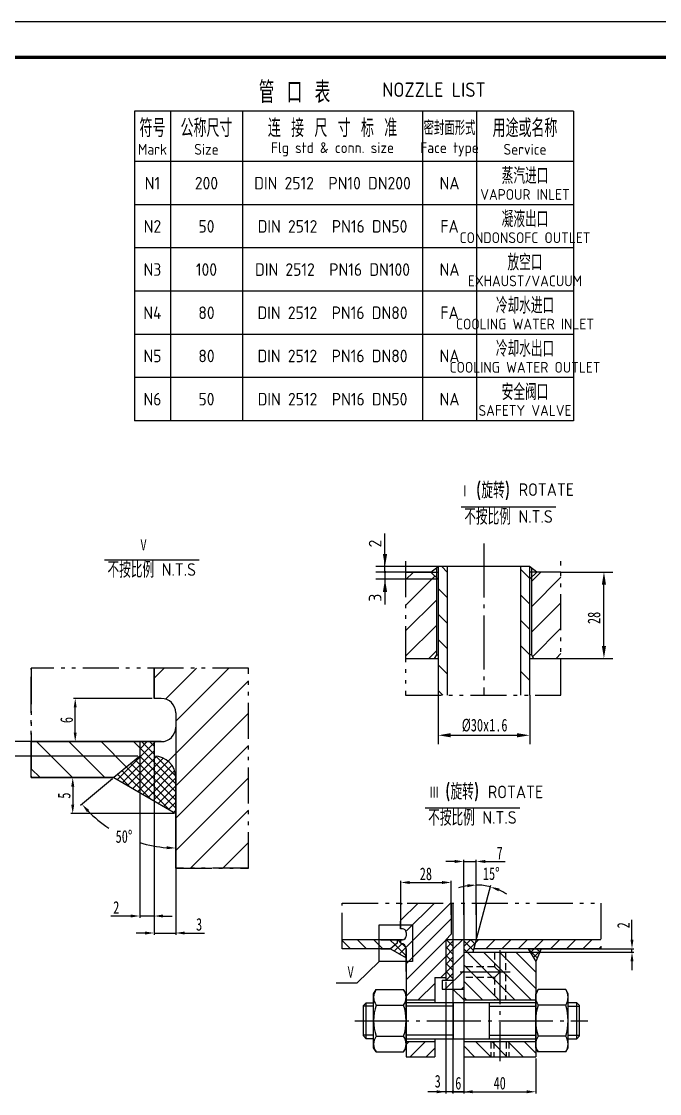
# Model space of a CAD drawing. Extents: x 3752 to 5058, y 2005 to 3221.
# Drawn here: x 4222.5 to 4399.7, y 2923.5 to 3221.3 of the extents above; entities that cross this region are included whole.
import ezdxf
from ezdxf.enums import TextEntityAlignment as Align

# ---------------------------------------------------------------- set-up
doc = ezdxf.new("R2010")
doc.units = 0
for name, pattern in [('CENTER', [20, 15, -2, 1, -2]), ('DIVIDE', [18, 10, -2, 1, -2, 1, -2]), ('HIDDEN', [0.375, 0.25, -0.125])]:
    doc.linetypes.add(name, pattern=pattern)
doc.layers.get('0').update_dxf_attribs({"linetype": 'CONTINUOUS'})
doc.layers.get('Defpoints').update_dxf_attribs({"linetype": 'CONTINUOUS'})
for name, color, linetype in [('1', 7, 'CONTINUOUS'), ('2', 1, 'CONTINUOUS'), ('3', 2, 'CENTER'), ('4', 6, 'DIVIDE'), ('5', 3, 'HIDDEN')]:
    doc.layers.add(name, color=color, linetype=linetype)
doc.styles.add('ACISOTS', font='isocp.shx', dxfattribs={"height": 1, "bigfont": 'gbcbig.shx'})
doc.styles.add('HZ5', font='GungsuhChe.ttf', dxfattribs={"width": 0.75})
doc.dimstyles.new('05', dxfattribs={"dimtxt": 3.5, "dimasz": 2.5, "dimexe": 0.5, "dimexo": 0.5, "dimtad": 1, "dimdec": 0, "dimlfac": 0.5, "dimzin": 0, "dimdsep": 46, "dimtxsty": 'HZ5', "dimcen": 0, "dimadec": 0, "dimazin": 0, "dimtfac": 0.857143, "dimtdec": 0, "dimtmove": 0, "dimatfit": 0, "dimfxl": 0, "dimtvp": 1.5, "dimtolj": 1, "dimtzin": 0, "dimarcsym": 0})
doc.dimstyles.new('2', dxfattribs={"dimtxt": 3.5, "dimasz": 2.5, "dimexe": 0.5, "dimexo": 0.5, "dimtad": 1, "dimdec": 0, "dimlfac": 2, "dimzin": 0, "dimdsep": 46, "dimtxsty": 'HZ5', "dimcen": 0, "dimadec": 0, "dimazin": 0, "dimtfac": 0.857143, "dimtdec": 0, "dimtmove": 0, "dimatfit": 0, "dimfxl": 0, "dimtvp": 1.5, "dimtolj": 1, "dimtzin": 0, "dimarcsym": 0})
doc.dimstyles.new('STANDARD$0', dxfattribs={"dimtxt": 3.5, "dimasz": 3.5, "dimexe": 1.5, "dimexo": 0, "dimgap": 1.2, "dimtad": 1, "dimdec": 4, "dimzin": 0, "dimdsep": 46, "dimtxsty": 'HZ5', "dimcen": 0.09, "dimadec": 0, "dimazin": 0, "dimtfac": 0.857143, "dimtdec": 4, "dimtofl": 0, "dimtmove": 2, "dimatfit": 3, "dimfxl": 0, "dimtolj": 1, "dimtzin": 0, "dimarcsym": 0})
doc.dimstyles.new('副本05', dxfattribs={"dimtxt": 3.5, "dimasz": 2.5, "dimexe": 0.5, "dimexo": 0.5, "dimtad": 1, "dimtih": 1, "dimtoh": 1, "dimdec": 0, "dimlfac": 0.5, "dimzin": 0, "dimdsep": 46, "dimtxsty": 'HZ5', "dimcen": 0, "dimadec": 0, "dimazin": 0, "dimtfac": 0.857143, "dimtdec": 0, "dimtmove": 0, "dimatfit": 0, "dimfxl": 0, "dimtvp": 1.5, "dimtolj": 1, "dimtzin": 0, "dimarcsym": 0})
doc.dimstyles.new('副本2', dxfattribs={"dimtxt": 3.5, "dimasz": 2.5, "dimexe": 0.5, "dimexo": 0.5, "dimtad": 1, "dimtih": 1, "dimtoh": 1, "dimdec": 0, "dimlfac": 2, "dimzin": 0, "dimdsep": 46, "dimtxsty": 'HZ5', "dimcen": 0, "dimadec": 0, "dimazin": 0, "dimtfac": 0.857143, "dimtdec": 0, "dimtmove": 0, "dimatfit": 0, "dimfxl": 0, "dimtvp": 1.5, "dimtolj": 1, "dimtzin": 0, "dimarcsym": 0})
pattern_1 = [(135, (971.7953, 69.0323), (-2.245064, -2.245064), [])]
pattern_2 = [(45, (971.7953, 69.0323), (-2.245064, 2.245064), [])]
pattern_3 = [(45, (971.7953, 69.0323), (-1.122532, 1.122532), []), (135, (971.7953, 69.0323), (-1.122532, -1.122532), [])]

# ---------------------------------------------------------------- blocks, each defined once
blk = doc.blocks.new('*D61')
at = {"layer": '1', "color": 0}
for p, q in [((4372.34, 3068.38), (4386.76, 3068.38)), ((4384.26, 3047.88), (4384.26, 3064.88)), ((4372.34, 3044.38), (4386.76, 3044.38))]:
    blk.add_line(p, q, dxfattribs=at)
for points in [[(4383.68, 3064.88), (4384.84, 3064.88), (4384.26, 3068.38)], [(4383.68, 3047.88), (4384.84, 3047.88), (4384.26, 3044.38)]]:
    blk.add_solid(points, dxfattribs=at)
at = {"layer": 'Defpoints', "color": 0}
for p in [(4372.34, 3068.38), (4384.26, 3068.38), (4372.34, 3044.38)]:
    blk.add_point(p, dxfattribs=at)
at = {"layer": '1', "color": 0, "insert": (4381.51, 3055.65), "char_height": 3.5, "attachment_point": 5, "rotation": 90, "style": 'HZ5'}
blk.add_mtext('\\A1;28', dxfattribs=at)
blk = doc.blocks.new('*D62')
at = {"layer": '1', "color": 0}
for p, q in [((4338.24, 3034.2), (4338.24, 3020.54)), ((4363.64, 3034.2), (4363.64, 3020.54)), ((4341.74, 3023.04), (4360.14, 3023.04))]:
    blk.add_line(p, q, dxfattribs=at)
for points in [[(4341.74, 3023.63), (4341.74, 3022.46), (4338.24, 3023.04)], [(4360.14, 3023.63), (4360.14, 3022.46), (4363.64, 3023.04)]]:
    blk.add_solid(points, dxfattribs=at)
at = {"layer": 'Defpoints', "color": 0}
for p in [(4338.24, 3034.2), (4363.64, 3034.2), (4363.64, 3023.04)]:
    blk.add_point(p, dxfattribs=at)
at = {"layer": '1', "color": 0, "insert": (4351.13, 3025.79), "char_height": 3.5, "attachment_point": 5, "style": 'HZ5'}
blk.add_mtext('\\A1;%%c30x1.6', dxfattribs=at)
blk = doc.blocks.new('*D138')
at = {"layer": '1', "color": 0, "lineweight": -2}
for p, q in [((4219.85, 3023.78), (4219.85, 3029.28)), ((4255.35, 3021.28), (4219.35, 3021.28)), ((4219.85, 3017.28), (4219.85, 3021.28)), ((4254.85, 3017.28), (4219.35, 3017.28)), ((4219.85, 3014.78), (4219.85, 3012.28))]:
    blk.add_line(p, q, dxfattribs=at)
at = {"layer": '1', "color": 0}
for points in [[(4219.44, 3023.78), (4220.27, 3023.78), (4219.85, 3021.28)], [(4219.44, 3014.78), (4220.27, 3014.78), (4219.85, 3017.28)]]:
    blk.add_solid(points, dxfattribs=at)
at = {"layer": 'Defpoints', "color": 0}
for p in [(4219.85, 3021.28), (4255.85, 3021.28), (4255.35, 3017.28)]:
    blk.add_point(p, dxfattribs=at)
at = {"layer": '1', "color": 0, "insert": (4217.48, 3027.78), "char_height": 3.5, "attachment_point": 5, "rotation": 90, "style": 'HZ5'}
blk.add_mtext('\\A1;2', dxfattribs=at)
blk = doc.blocks.new('*D139')
at = {"layer": '1', "color": 0, "lineweight": -2}
blk.add_line((4247.82, 3010.95), (4238.96, 3003.52), dxfattribs=at)
for start, end in [(224.22, 236.7571), (252.8619, 265.78)]:
    blk.add_arc((4265.35, 3025.67), 33.95, start, end, dxfattribs=at)
at = {"layer": '1', "color": 0}
for points in [[(4240.71, 3001.71), (4241.33, 3002.27), (4239.35, 3003.84)], [(4262.87, 2992.22), (4262.84, 2991.39), (4265.35, 2991.72)]]:
    blk.add_solid(points, dxfattribs=at)
at = {"layer": 'Defpoints', "color": 0}
for p in [(4255.35, 3017.28), (4248.2, 3011.28), (4265.35, 3011.28), (4246.7, 2997.3), (4265.35, 2986.08)]:
    blk.add_point(p, dxfattribs=at)
at = {"layer": '1', "color": 0, "insert": (4251, 2994.9), "char_height": 3.5, "attachment_point": 5, "style": 'HZ5'}
blk.add_mtext('\\A1;50°', dxfattribs=at)
blk = doc.blocks.new('*D140')
at = {"layer": '1', "color": 0, "lineweight": -2}
for p, q in [((4247.7, 3011.28), (4236.26, 3011.28)), ((4236.76, 3008.78), (4236.76, 3003.78)), ((4264.85, 3001.28), (4236.26, 3001.28))]:
    blk.add_line(p, q, dxfattribs=at)
at = {"layer": '1', "color": 0}
for points in [[(4236.34, 3008.78), (4237.18, 3008.78), (4236.76, 3011.28)], [(4236.34, 3003.78), (4237.18, 3003.78), (4236.76, 3001.28)]]:
    blk.add_solid(points, dxfattribs=at)
at = {"layer": 'Defpoints', "color": 0}
for p in [(4248.2, 3011.28), (4236.76, 3001.28), (4265.35, 3001.28)]:
    blk.add_point(p, dxfattribs=at)
at = {"layer": '1', "color": 0, "insert": (4234.39, 3006.28), "char_height": 3.5, "attachment_point": 5, "rotation": 90, "style": 'HZ5'}
blk.add_mtext('\\A1;5', dxfattribs=at)
blk = doc.blocks.new('*D141')
at = {"layer": '1', "color": 0, "lineweight": -2}
for p, q in [((4265.35, 3028.78), (4265.35, 2967.61)), ((4259.35, 3020.78), (4259.35, 2967.61)), ((4256.85, 2968.11), (4254.35, 2968.11)), ((4259.35, 2968.11), (4265.35, 2968.11)), ((4267.85, 2968.11), (4273.35, 2968.11))]:
    blk.add_line(p, q, dxfattribs=at)
at = {"layer": '1', "color": 0}
for points in [[(4256.85, 2968.52), (4256.85, 2967.69), (4259.35, 2968.11)], [(4267.85, 2968.52), (4267.85, 2967.69), (4265.35, 2968.11)]]:
    blk.add_solid(points, dxfattribs=at)
at = {"layer": 'Defpoints', "color": 0}
for p in [(4265.35, 3029.28), (4259.35, 3021.28), (4265.35, 2968.11)]:
    blk.add_point(p, dxfattribs=at)
at = {"layer": '1', "color": 0, "insert": (4271.85, 2970.48), "char_height": 3.5, "attachment_point": 5, "style": 'HZ5'}
blk.add_mtext('\\A1;3', dxfattribs=at)
blk = doc.blocks.new('*D142')
at = {"layer": '1', "color": 0, "lineweight": -2}
for p, q in [((4258.85, 3033.28), (4236.95, 3033.28)), ((4237.45, 3023.78), (4237.45, 3030.78)), ((4259.21, 3021.28), (4236.95, 3021.28))]:
    blk.add_line(p, q, dxfattribs=at)
at = {"layer": '1', "color": 0}
for points in [[(4237.03, 3030.78), (4237.86, 3030.78), (4237.45, 3033.28)], [(4237.03, 3023.78), (4237.86, 3023.78), (4237.45, 3021.28)]]:
    blk.add_solid(points, dxfattribs=at)
at = {"layer": 'Defpoints', "color": 0}
for p in [(4237.45, 3033.28), (4259.35, 3033.28), (4259.71, 3021.28)]:
    blk.add_point(p, dxfattribs=at)
at = {"layer": '1', "color": 0, "insert": (4235.07, 3027.28), "char_height": 3.5, "attachment_point": 5, "rotation": 90, "style": 'HZ5'}
blk.add_mtext('\\A1;6', dxfattribs=at)
blk = doc.blocks.new('*D143')
at = {"layer": '1', "color": 0, "lineweight": -2}
for p, q in [((4255.35, 3020.78), (4255.35, 2972.33)), ((4259.35, 3019.52), (4259.35, 2972.33)), ((4252.85, 2972.83), (4247.35, 2972.83)), ((4259.35, 2972.83), (4255.35, 2972.83)), ((4261.85, 2972.83), (4264.35, 2972.83))]:
    blk.add_line(p, q, dxfattribs=at)
at = {"layer": '1', "color": 0}
for points in [[(4252.85, 2973.25), (4252.85, 2972.42), (4255.35, 2972.83)], [(4261.85, 2973.25), (4261.85, 2972.42), (4259.35, 2972.83)]]:
    blk.add_solid(points, dxfattribs=at)
at = {"layer": 'Defpoints', "color": 0}
for p in [(4255.35, 3021.28), (4259.35, 3020.02), (4255.35, 2972.83)]:
    blk.add_point(p, dxfattribs=at)
at = {"layer": '1', "color": 0, "insert": (4248.85, 2975.21), "char_height": 3.5, "attachment_point": 5, "style": 'HZ5'}
blk.add_mtext('\\A1;2', dxfattribs=at)
blk = doc.blocks.new('mtdotarr')
at = {"color": 0}
blk.add_line((0, 0), (-1, 0), dxfattribs=at)
at = {"color": 0, "const_width": 0.15}
blk.add_lwpolyline([(-0.075, 0, 1), (0.075, 0, 1)], format="xyb", close=True, dxfattribs=at)
blk = doc.blocks.new('*D164')
at = {"layer": '1', "color": 0, "lineweight": -2}
for p, q in [((4342.32, 2954.5), (4342.32, 2923.51)), ((4345.32, 2954.5), (4345.32, 2923.51)), ((4339.82, 2924.01), (4337.32, 2924.01)), ((4345.32, 2924.01), (4342.32, 2924.01)), ((4347.82, 2924.01), (4350.32, 2924.01))]:
    blk.add_line(p, q, dxfattribs=at)
at = {"layer": '1', "color": 0}
blk.add_solid([(4347.82, 2924.42), (4347.82, 2923.59), (4345.32, 2924.01)], dxfattribs=at)
at = {"layer": 'Defpoints', "color": 0}
for p in [(4342.32, 2955), (4345.32, 2955), (4342.32, 2924.01)]:
    blk.add_point(p, dxfattribs=at)
at = {"layer": '1', "color": 0, "lineweight": -2, "xscale": 2.5, "yscale": 2.5, "zscale": 2.5}
blk.add_blockref('mtdotarr', (4342.32, 2924.01), dxfattribs=at)
at = {"layer": '1', "color": 0, "insert": (4343.82, 2926.38), "char_height": 3.5, "attachment_point": 5, "style": 'HZ5'}
blk.add_mtext('\\A1;6', dxfattribs=at)
blk = doc.blocks.new('*D165')
at = {"layer": '1', "color": 0}
for p, q in [((4340.32, 2954.5), (4340.32, 2923.51)), ((4342.32, 2954.5), (4342.32, 2923.51)), ((4337.82, 2924.01), (4335.32, 2924.01)), ((4342.32, 2924.01), (4340.32, 2924.01)), ((4344.82, 2924.01), (4347.32, 2924.01))]:
    blk.add_line(p, q, dxfattribs=at)
blk.add_solid([(4337.82, 2924.42), (4337.82, 2923.59), (4340.32, 2924.01)], dxfattribs=at)
at = {"layer": 'Defpoints', "color": 0}
for p in [(4340.32, 2955), (4342.32, 2955), (4340.32, 2924.01)]:
    blk.add_point(p, dxfattribs=at)
at = {"layer": '1', "color": 0, "xscale": 2.5, "yscale": 2.5, "zscale": 2.5, "rotation": 180}
blk.add_blockref('mtdotarr', (4342.32, 2924.01), dxfattribs=at)
at = {"layer": '1', "color": 0, "insert": (4338.11, 2926.91), "char_height": 3.5, "attachment_point": 5, "style": 'HZ5'}
blk.add_mtext('\\A1;3', dxfattribs=at)
blk = doc.blocks.new('*D166')
at = {"layer": '1', "color": 0, "lineweight": -2}
for p, q in [((4345.32, 2933.25), (4345.32, 2923.51)), ((4365.32, 2933.25), (4365.32, 2923.51)), ((4347.82, 2924.01), (4362.82, 2924.01))]:
    blk.add_line(p, q, dxfattribs=at)
at = {"layer": '1', "color": 0}
for points in [[(4347.82, 2924.42), (4347.82, 2923.59), (4345.32, 2924.01)], [(4362.82, 2924.42), (4362.82, 2923.59), (4365.32, 2924.01)]]:
    blk.add_solid(points, dxfattribs=at)
at = {"layer": 'Defpoints', "color": 0}
for p in [(4345.32, 2933.75), (4365.32, 2933.75), (4365.32, 2924.01)]:
    blk.add_point(p, dxfattribs=at)
at = {"layer": '1', "color": 0, "insert": (4355.32, 2926.38), "char_height": 3.5, "attachment_point": 5, "style": 'HZ5'}
blk.add_mtext('\\A1;40', dxfattribs=at)
blk = doc.blocks.new('*D167')
at = {"layer": '1', "color": 0, "lineweight": -2}
for p, q in [((4392.05, 2966.25), (4392.05, 2971.75)), ((4363.74, 2963.75), (4392.55, 2963.75)), ((4392.05, 2962.75), (4392.05, 2963.75)), ((4364.32, 2962.75), (4392.55, 2962.75)), ((4392.05, 2960.25), (4392.05, 2957.75))]:
    blk.add_line(p, q, dxfattribs=at)
at = {"layer": '1', "color": 0}
for points in [[(4391.63, 2966.25), (4392.46, 2966.25), (4392.05, 2963.75)], [(4391.63, 2960.25), (4392.46, 2960.25), (4392.05, 2962.75)]]:
    blk.add_solid(points, dxfattribs=at)
at = {"layer": 'Defpoints', "color": 0}
for p in [(4363.24, 2963.75), (4392.05, 2963.75), (4363.82, 2962.75)]:
    blk.add_point(p, dxfattribs=at)
at = {"layer": '1', "color": 0, "insert": (4389.67, 2970.25), "char_height": 3.5, "attachment_point": 5, "rotation": 90, "style": 'HZ5'}
blk.add_mtext('\\A1;2', dxfattribs=at)
blk = doc.blocks.new('*D168')
at = {"layer": '1', "color": 0, "lineweight": -2}
for p, q in [((4327.82, 2973.12), (4327.82, 2982.65)), ((4330.32, 2982.15), (4339.32, 2982.15)), ((4341.82, 2973.12), (4341.82, 2982.65))]:
    blk.add_line(p, q, dxfattribs=at)
at = {"layer": '1', "color": 0}
for points in [[(4330.32, 2982.56), (4330.32, 2981.73), (4327.82, 2982.15)], [(4339.32, 2982.56), (4339.32, 2981.73), (4341.82, 2982.15)]]:
    blk.add_solid(points, dxfattribs=at)
at = {"layer": 'Defpoints', "color": 0}
for p in [(4341.82, 2982.15), (4327.82, 2972.62), (4341.82, 2972.62)]:
    blk.add_point(p, dxfattribs=at)
at = {"layer": '1', "color": 0, "insert": (4334.82, 2984.52), "char_height": 3.5, "attachment_point": 5, "style": 'HZ5'}
blk.add_mtext('\\A1;28', dxfattribs=at)
blk = doc.blocks.new('*D169')
at = {"layer": '1', "color": 0, "lineweight": -2}
for p, q in [((4342.82, 2987.98), (4340.32, 2987.98)), ((4345.32, 2973.12), (4345.32, 2988.48)), ((4345.32, 2987.98), (4348.82, 2987.98)), ((4348.82, 2973.12), (4348.82, 2988.48)), ((4351.32, 2987.98), (4356.82, 2987.98))]:
    blk.add_line(p, q, dxfattribs=at)
at = {"layer": '1', "color": 0}
for points in [[(4342.82, 2988.4), (4342.82, 2987.56), (4345.32, 2987.98)], [(4351.32, 2988.4), (4351.32, 2987.56), (4348.82, 2987.98)]]:
    blk.add_solid(points, dxfattribs=at)
at = {"layer": 'Defpoints', "color": 0}
for p in [(4348.82, 2987.98), (4345.32, 2972.62), (4348.82, 2972.62)]:
    blk.add_point(p, dxfattribs=at)
at = {"layer": '1', "color": 0, "insert": (4355.32, 2990.36), "char_height": 3.5, "attachment_point": 5, "style": 'HZ5'}
blk.add_mtext('\\A1;7', dxfattribs=at)
blk = doc.blocks.new('*U163')
at = {"layer": '2'}
for p, q in [((3440.58, 3083.09), (3440.58, 3087.3)), ((3441.58, 3083.09), (3440.58, 3083.09)), ((3443.58, 3081.09), (3443.58, 3079.09)), ((3429.49, 3077.09), (3441.58, 3077.09)), ((3438.58, 3075.09), (3435.01, 3072.09)), ((3438.58, 3077.09), (3438.58, 3075.09)), ((3440.58, 3077.09), (3440.58, 3075.09)), ((3429.49, 3072.09), (3435.01, 3072.09)), ((3435.01, 3072.09), (3443.58, 3067.09)), ((3443.58, 3059.49), (3443.58, 3072.09))]:
    blk.add_line(p, q, dxfattribs=at)
for centre, radius, start, end in [((3441.58, 3081.09), 2, 360, 90), ((3440.58, 3072.09), 3, 0, 90), ((3441.58, 3079.09), 2, 270, 360)]:
    blk.add_arc(centre, radius, start, end, dxfattribs=at)
blk = doc.blocks.new('*D170')
at = {"layer": '1', "color": 0}
for p, q in [((4348.82, 2976.93), (4348.82, 2981.94)), ((4348.95, 2966.73), (4352.88, 2981.41))]:
    blk.add_line(p, q, dxfattribs=at)
for start, end in [(75, 90), (99.4383, 108.8767), (56.1233, 65.5617)]:
    blk.add_arc((4348.82, 2966.25), 15.19, start, end, dxfattribs=at)
for points in [[(4346.29, 2981.65), (4346.36, 2980.82), (4348.82, 2981.44)], [(4354.96, 2979.69), (4355.24, 2980.48), (4352.75, 2980.93)]]:
    blk.add_solid(points, dxfattribs=at)
at = {"layer": 'Defpoints', "color": 0}
for p in [(4350.14, 2981.39), (4348.82, 2976.43), (4348.82, 2966.25), (4348.82, 2966.25), (4347.88, 2962.75)]:
    blk.add_point(p, dxfattribs=at)
at = {"layer": '1', "color": 0, "insert": (4352.98, 2984.57), "char_height": 3.5, "attachment_point": 5, "style": 'HZ5'}
blk.add_mtext('\\A1;15°', dxfattribs=at)

msp = doc.modelspace()

# ---------------------------------------------------------------- hatches: boundary and pattern name
at = {"layer": '1'}
h = msp.add_hatch(dxfattribs=at)
h.set_pattern_fill('ANSI31', color=256, scale=40, style=0)
h.set_pattern_definition([(45, (5470.941, 4045.3255), (-3.535534, 3.535534), [])])
h.paths.add_polyline_path([(4364.136, 3045.383), (4364.713, 3044.383), (4372.337, 3044.383), (4372.337, 3068.383), (4365.636, 3068.383), (4364.136, 3066.883)])
h.paths.add_polyline_path([(4337.736, 3066.883), (4336.236, 3068.383), (4329.187, 3068.383), (4329.187, 3044.383), (4337.159, 3044.383), (4337.736, 3045.383)])
h = msp.add_hatch(dxfattribs=at)
h.set_pattern_fill('ANSI31', color=256, scale=40, angle=90, style=0)
h.set_pattern_definition([(135, (5470.941, 4045.3255), (-3.535534, -3.535534), [])])
h.paths.add_polyline_path([(4361.136, 3034.201), (4363.636, 3034.201), (4363.636, 3069.883), (4361.136, 3069.883)])
h.paths.add_polyline_path([(4340.736, 3069.883), (4338.236, 3069.883), (4338.236, 3045.383), (4338.236, 3034.201), (4340.736, 3034.201)])
h = msp.add_hatch(dxfattribs=at)
h.set_pattern_fill('ANSI31', color=256, scale=2, style=0)
h.set_pattern_definition([(45, (799.258, 270.264), (-4.490128, 4.490128), [])])
h.paths.add_polyline_path([(4285.547, 3041.703), (4259.353, 3041.703), (4259.353, 3033.276), (4261.353, 3033.276, -0.4142136), (4265.353, 3029.276), (4265.353, 3025.276, -0.4142136), (4261.353, 3021.276), (4259.353, 3021.276), (4259.353, 3017.276, -0.4142136), (4265.353, 3011.276), (4265.353, 2986.082), (4285.547, 2986.082)])
h = msp.add_hatch(dxfattribs=at)
h.set_pattern_fill('ANSI31', color=256, scale=2, angle=90, style=0)
h.set_pattern_definition([(135, (799.258, 270.264), (-4.490128, -4.490128), [])])
h.paths.add_polyline_path([(4248.203, 3011.276), (4255.353, 3017.276), (4255.353, 3021.276), (4225.252, 3021.276), (4225.252, 3011.276)])
h = msp.add_hatch(dxfattribs=at)
h.set_pattern_fill('ANSI37', color=256, scale=0.5, angle=90, style=0)
h.set_pattern_definition([(135, (799.258, 270.2642), (-1.122532, -1.122532), []), (225, (799.258, 270.2642), (1.122532, -1.122532), [])])
h.paths.add_polyline_path([(4259.353, 3017.276), (4259.353, 3021.276), (4255.353, 3021.276), (4255.353, 3017.276), (4248.203, 3011.276), (4265.353, 3001.276), (4265.353, 3011.276, 0.4142136)])
h = msp.add_hatch(dxfattribs=at)
h.set_pattern_fill('ANSI31', color=256, style=0)
h.set_pattern_definition(pattern_2)
h.paths.add_polyline_path([(4340.317, 2966.25), (4341.817, 2967.75), (4341.817, 2976.429), (4327.817, 2976.429), (4327.817, 2969.25), (4328.317, 2969.25, -0.4142136), (4329.317, 2968.25), (4329.317, 2967.25, -0.4142136), (4328.317, 2966.25), (4327.817, 2966.25), (4327.817, 2965.25, -0.4142136), (4329.317, 2963.75), (4329.317, 2957.452), (4329.317, 2949.5), (4337.317, 2949.5), (4337.317, 2955.75), (4340.317, 2955.75)])
h.paths.add_polyline_path([(4337.317, 2938), (4329.317, 2938), (4329.317, 2936.25), (4329.317, 2933.75), (4337.317, 2933.75)])
h = msp.add_hatch(dxfattribs=at)
h.set_pattern_fill('ANSI31', color=256, angle=90, style=0)
h.set_pattern_definition(pattern_1)
h.paths.add_polyline_path([(4326.817, 2965.25), (4326.817, 2966.25), (4322.272, 2966.25), (4311.603, 2966.25), (4311.603, 2963.75), (4325.03, 2963.75)])
h = msp.add_hatch(dxfattribs=at)
h.set_pattern_fill('ANSI37', color=256, scale=0.5, style=0)
h.set_pattern_definition(pattern_3)
h.paths.add_polyline_path([(4329.317, 2963.75, 0.4142136), (4327.817, 2965.25), (4327.817, 2966.25), (4326.817, 2966.25), (4326.817, 2965.25), (4325.03, 2963.75), (4329.317, 2961.25)])
h = msp.add_hatch(dxfattribs=at)
h.set_pattern_fill('ANSI31', color=256, style=0)
h.set_pattern_definition(pattern_2)
h.paths.add_polyline_path([(4345.317, 2966.25), (4342.317, 2966.25), (4342.317, 2955), (4339.317, 2955), (4339.317, 2952.5), (4345.317, 2952.5)])
h = msp.add_hatch(dxfattribs=at)
h.set_pattern_fill('ANSI37', color=256, scale=0.5, style=0)
h.set_pattern_definition(pattern_3)
h.paths.add_polyline_path([(4342.317, 2966.25), (4340.317, 2966.25), (4340.317, 2955), (4342.317, 2955)])
h = msp.add_hatch(dxfattribs=at)
h.set_pattern_fill('ANSI37', color=256, scale=0.5, style=0)
h.set_pattern_definition(pattern_3)
h.paths.add_polyline_path([(4366.793, 2963.75), (4363.24, 2963.75), (4365.317, 2960.152)])
h.paths.add_polyline_path([(4348.817, 2966.25), (4345.317, 2966.25), (4345.317, 2962.75), (4347.88, 2962.75)])
h = msp.add_hatch(dxfattribs=at)
h.set_pattern_fill('ANSI31', color=256, style=0)
h.set_pattern_definition(pattern_2)
h.paths.add_polyline_path([(4383.419, 2966.25), (4348.817, 2966.25), (4348.148, 2963.75), (4383.419, 2963.75)])
h = msp.add_hatch(dxfattribs=at)
h.set_pattern_fill('ANSI31', color=256, angle=90, style=0)
h.set_pattern_definition(pattern_1)
h.paths.add_polyline_path([(4365.317, 2960.152), (4363.817, 2962.75), (4345.317, 2962.75), (4345.317, 2949.5), (4365.317, 2949.5), (4365.317, 2951.25)])
h.paths.add_polyline_path([(4365.317, 2938), (4345.317, 2938), (4345.317, 2933.75), (4365.317, 2933.75)])

# ---------------------------------------------------------------- linework, layer by layer
for p, q in [((3751.948, 3221.347), (4592.948, 3221.347)), ((3788.948, 3221.347), (4592.948, 3221.347)), ((4344.634, 3086.531), (4370.898, 3086.531)), ((4245.562, 3071.799), (4271.826, 3071.799)), ((4336.236, 3068.383), (4338.236, 3069.883)), ((4338.236, 3066.383), (4336.236, 3068.383)), ((4338.236, 3066.383), (4336.236, 3068.383)), ((4338.236, 3069.883), (4338.236, 3045.383)), ((4365.636, 3068.383), (4363.636, 3069.883)), ((4363.636, 3066.383), (4365.636, 3068.383)), ((4363.636, 3066.383), (4365.636, 3068.383)), ((4363.636, 3066.383), (4365.636, 3068.383)), ((4364.136, 3045.383), (4363.636, 3045.383)), ((4364.136, 3045.383), (4364.713, 3044.383)), ((4334.599, 3002.923), (4360.862, 3002.923)), ((4321.869, 2960.186), (4315.651, 2954.171)), ((4315.651, 2954.171), (4309.935, 2954.171)), ((4320.317, 2947.75), (4317.505, 2947.75)), ((4342.505, 2947.75), (4329.317, 2947.75)), ((4352.505, 2947.75), (4365.317, 2947.75)), ((4374.317, 2947.75), (4377.505, 2947.75)), ((4320.317, 2939.75), (4317.505, 2939.75)), ((4342.505, 2939.75), (4329.317, 2939.75)), ((4352.505, 2939.75), (4365.317, 2939.75)), ((4374.317, 2939.75), (4377.505, 2939.75))]:
    msp.add_line(p, q, dxfattribs=at)
at = {"layer": '1', "linetype": 'ByBlock'}
for p, q in [((4323.466, 3068.383), (4323.466, 3079.133)), ((4323.466, 3073.383), (4323.466, 3076.883)), ((4338.236, 3069.883), (4320.966, 3069.883)), ((4336.236, 3068.383), (4320.966, 3068.383)), ((4336.236, 3068.383), (4320.966, 3068.383)), ((4323.466, 3068.383), (4323.466, 3064.883)), ((4338.236, 3066.383), (4320.966, 3066.383)), ((4323.466, 3062.883), (4323.466, 3059.383))]:
    msp.add_line(p, q, dxfattribs=at)
at = {"layer": '1', "color": 1, "linetype": 'Continuous'}
for p, q in [((4318.255, 2948.75), (4320.317, 2948.75)), ((4365.317, 2948.75), (4329.317, 2948.75)), ((4376.755, 2948.75), (4374.317, 2948.75)), ((4320.317, 2938.75), (4318.255, 2938.75)), ((4329.317, 2938.75), (4365.317, 2938.75)), ((4374.317, 2938.75), (4376.755, 2938.75))]:
    msp.add_line(p, q, dxfattribs=at)
at = {"layer": '1'}
for points in [[(4375.79, 3182.421), (4253.894, 3182.421)], [(4375.79, 3170.421), (4253.894, 3170.421)], [(4375.79, 3158.421), (4253.894, 3158.421)], [(4375.79, 3146.421), (4253.894, 3146.421)], [(4375.79, 3134.421), (4253.894, 3134.421)], [(4375.79, 3122.421), (4253.894, 3122.421)]]:
    msp.add_lwpolyline(points, dxfattribs=at)
msp.add_lwpolyline([(4321.869, 2970.411), (4331.096, 2970.411), (4331.096, 2960.186), (4321.869, 2960.186)], close=True, dxfattribs=at)
msp.add_circle((4323.466, 3068.383), 0.226, dxfattribs=at)
at = {"layer": '1', "linetype": 'ByBlock'}
for p in [(4323.466, 3068.383), (4323.466, 3068.383), (4336.236, 3068.383), (4336.236, 3068.383), (4338.236, 3069.883), (4338.236, 3066.383)]:
    msp.add_point(p, dxfattribs=at)
for points in [[(4322.883, 3073.383), (4324.05, 3073.383), (4323.466, 3069.883)], [(4322.883, 3062.883), (4324.05, 3062.883), (4323.466, 3066.383)]]:
    msp.add_solid(points, dxfattribs=at)
at = {"layer": '1'}
for points in [[(4336.236, 3068.383), (4338.236, 3066.383), (4338.236, 3069.883), (4336.236, 3068.383)], [(4365.636, 3068.383), (4363.636, 3066.383), (4363.636, 3069.883), (4365.636, 3068.383)]]:
    msp.add_solid(points, dxfattribs=at)
at = {"layer": '2'}
for p, q in [((4253.894, 3196.421), (4253.894, 3182.421)), ((4263.894, 3196.421), (4263.894, 3182.421)), ((4283.894, 3196.421), (4283.894, 3182.421)), ((4333.894, 3196.421), (4333.894, 3182.421)), ((4348.894, 3196.421), (4348.894, 3182.421)), ((4375.79, 3196.421), (4375.79, 3110.421)), ((4253.894, 3192.421), (4253.894, 3110.421)), ((4253.894, 3192.421), (4253.894, 3182.421)), ((4263.894, 3192.421), (4263.894, 3110.421)), ((4283.894, 3192.421), (4283.894, 3110.421)), ((4333.894, 3192.421), (4333.894, 3110.421)), ((4348.894, 3192.421), (4348.894, 3110.421)), ((4329.187, 3068.383), (4338.236, 3068.383)), ((4337.736, 3069.508), (4337.736, 3045.383)), ((4363.636, 3069.883), (4338.236, 3069.883)), ((4340.736, 3069.883), (4340.736, 3034.201)), ((4361.136, 3069.883), (4361.136, 3034.201)), ((4363.636, 3069.883), (4363.636, 3034.201)), ((4372.337, 3068.383), (4363.636, 3068.383)), ((4364.136, 3069.508), (4364.136, 3045.383)), ((4338.236, 3066.383), (4338.236, 3034.201)), ((4329.187, 3044.383), (4338.236, 3044.383)), ((4337.736, 3045.383), (4337.159, 3044.383)), ((4337.736, 3045.383), (4338.236, 3045.383)), ((4363.636, 3044.383), (4372.337, 3044.383)), ((4259.353, 3041.703), (4259.353, 3033.276)), ((4259.353, 3033.276), (4259.353, 3041.703)), ((4261.353, 3033.276), (4259.353, 3033.276)), ((4261.353, 3033.276), (4259.353, 3033.276)), ((4265.353, 3029.276), (4265.353, 3025.276)), ((4265.353, 3029.276), (4265.353, 3025.276)), ((4261.353, 3021.276), (4225.252, 3021.276)), ((4225.252, 3021.276), (4261.353, 3021.276)), ((4255.353, 3021.276), (4255.353, 3017.276)), ((4255.353, 3021.276), (4255.353, 3017.276)), ((4259.353, 3021.276), (4259.353, 3017.276)), ((4259.353, 3021.276), (4259.353, 3017.276)), ((4255.353, 3017.276), (4248.203, 3011.276)), ((4255.353, 3017.276), (4248.203, 3011.276)), ((4225.252, 3011.276), (4248.203, 3011.276)), ((4248.203, 3011.276), (4225.252, 3011.276)), ((4248.203, 3011.276), (4265.353, 3001.276)), ((4248.203, 3011.276), (4265.353, 3001.276)), ((4265.353, 3011.276), (4265.353, 2986.082)), ((4265.353, 2986.082), (4265.353, 3011.276)), ((4327.817, 2976.429), (4327.817, 2969.25)), ((4341.817, 2976.429), (4341.817, 2967.75)), ((4342.317, 2976.429), (4342.317, 2955)), ((4345.317, 2976.429), (4345.317, 2948.75)), ((4348.817, 2976.429), (4348.817, 2966.25)), ((4328.317, 2969.25), (4327.817, 2969.25)), ((4329.317, 2968.25), (4329.317, 2967.25)), ((4341.817, 2967.75), (4340.317, 2966.25)), ((4328.317, 2966.25), (4311.603, 2966.25)), ((4325.03, 2963.75), (4311.603, 2963.75)), ((4326.817, 2965.25), (4325.03, 2963.75)), ((4325.03, 2963.75), (4329.317, 2961.25)), ((4326.817, 2966.25), (4326.817, 2965.25)), ((4327.817, 2966.25), (4327.817, 2965.25)), ((4329.317, 2963.75), (4329.317, 2933.75)), ((4383.419, 2966.25), (4340.317, 2966.25)), ((4340.317, 2966.25), (4340.317, 2955)), ((4348.817, 2966.25), (4347.88, 2962.75)), ((4383.419, 2963.75), (4348.148, 2963.75)), ((4363.24, 2963.75), (4365.317, 2960.152)), ((4366.793, 2963.75), (4365.317, 2960.152)), ((4345.317, 2962.75), (4363.817, 2962.75)), ((4365.317, 2960.152), (4365.317, 2933.75)), ((4337.317, 2955.75), (4337.317, 2948.75)), ((4337.317, 2955.75), (4340.317, 2955.75)), ((4339.317, 2955), (4342.317, 2955)), ((4339.317, 2955), (4339.317, 2952.5)), ((4320.317, 2951.25), (4320.987, 2952.411)), ((4320.987, 2952.411), (4328.648, 2952.411)), ((4329.317, 2951.25), (4328.648, 2952.411)), ((4339.317, 2952.5), (4345.317, 2952.5)), ((4342.317, 2952.5), (4345.317, 2949.5)), ((4365.317, 2951.25), (4365.987, 2952.411)), ((4373.648, 2952.411), (4365.987, 2952.411)), ((4374.317, 2951.25), (4373.648, 2952.411)), ((4317.505, 2948), (4318.255, 2948.75)), ((4318.255, 2938.75), (4318.255, 2948.75)), ((4320.317, 2936.25), (4320.317, 2951.25)), ((4329.317, 2936.25), (4329.317, 2951.25)), ((4329.317, 2949.5), (4337.317, 2949.5)), ((4342.505, 2938.75), (4342.505, 2948.75)), ((4345.317, 2949.5), (4365.317, 2949.5)), ((4352.505, 2938.75), (4352.505, 2948.75)), ((4365.317, 2936.25), (4365.317, 2951.25)), ((4374.317, 2936.25), (4374.317, 2951.25)), ((4376.755, 2938.75), (4376.755, 2948.75)), ((4377.505, 2948), (4376.755, 2948.75)), ((4317.505, 2939.5), (4317.505, 2948)), ((4320.987, 2948.081), (4328.648, 2948.081)), ((4373.648, 2948.081), (4365.987, 2948.081)), ((4377.505, 2939.5), (4377.505, 2948)), ((4317.505, 2939.5), (4318.255, 2938.75)), ((4320.987, 2939.42), (4328.648, 2939.42)), ((4329.317, 2938), (4337.317, 2938)), ((4337.317, 2938.75), (4337.317, 2933.75)), ((4345.317, 2938.75), (4345.317, 2933.75)), ((4345.317, 2938), (4365.317, 2938)), ((4373.648, 2939.42), (4365.987, 2939.42)), ((4377.505, 2939.5), (4376.755, 2938.75)), ((4320.987, 2935.09), (4320.317, 2936.25)), ((4320.987, 2935.09), (4328.648, 2935.09)), ((4328.648, 2935.09), (4329.317, 2936.25)), ((4329.317, 2933.75), (4337.317, 2933.75)), ((4345.317, 2933.75), (4365.317, 2933.75)), ((4365.987, 2935.09), (4365.317, 2936.25)), ((4373.648, 2935.09), (4365.987, 2935.09)), ((4373.648, 2935.09), (4374.317, 2936.25))]:
    msp.add_line(p, q, dxfattribs=at)
at = {"layer": '2', "const_width": 0.9}
msp.add_lwpolyline([(3776.948, 3211.347), (4582.948, 3211.347)], dxfattribs=at)
at = {"layer": '2'}
for points in [[(4373.894, 3196.421), (4253.894, 3196.421)], [(4375.79, 3196.421), (4253.894, 3196.421)], [(4375.79, 3110.421), (4253.894, 3110.421)]]:
    msp.add_lwpolyline(points, dxfattribs=at)
for centre, radius, start, end in [((4261.353, 3029.276), 4, 360, 90), ((4261.353, 3029.276), 4, 360, 90), ((4261.353, 3025.276), 4, 270, 360), ((4261.353, 3025.276), 4, 270, 360), ((4259.353, 3011.276), 6, 0, 90), ((4259.353, 3011.276), 6, 0, 90), ((4328.317, 2968.25), 1, 360, 90), ((4328.317, 2967.25), 1, 270, 360), ((4327.817, 2963.75), 1.5, 0, 90), ((4324.151, 2950.246), 3.834, 145.61575, 214.38425), ((4325.484, 2950.246), 3.834, 325.61575, 34.38425), ((4369.151, 2950.246), 3.834, 145.61575, 214.38425), ((4370.484, 2950.246), 3.834, 325.61575, 34.38425), ((4334.648, 2943.75), 14.33, 162.41205, 197.58795), ((4314.987, 2943.75), 14.33, 342.41205, 17.58795), ((4379.648, 2943.75), 14.33, 162.41205, 197.58795), ((4359.987, 2943.75), 14.33, 342.41205, 17.58795), ((4324.151, 2937.255), 3.834, 145.61575, 214.38425), ((4325.484, 2937.255), 3.834, 325.61575, 34.38425), ((4369.151, 2937.255), 3.834, 145.61575, 214.38425), ((4370.484, 2937.255), 3.834, 325.61575, 34.38425)]:
    msp.add_arc(centre, radius, start, end, dxfattribs=at)
at = {"layer": '3'}
for p, q in [((4350.936, 3076.356), (4350.936, 3034.201)), ((4355.398, 2963.373), (4355.398, 2932.529)), ((4358.203, 2957.259), (4344.318, 2957.259)), ((4315.099, 2943.75), (4379.746, 2943.75))]:
    msp.add_line(p, q, dxfattribs=at)
at = {"layer": '4'}
for p, q in [((4225.252, 3011.276), (4225.252, 3041.703)), ((4225.252, 3041.703), (4225.252, 3011.276)), ((4285.547, 3041.703), (4225.252, 3041.703)), ((4285.547, 2986.082), (4285.547, 3041.703)), ((4265.353, 2986.082), (4285.547, 2986.082)), ((4285.547, 2986.082), (4265.353, 2986.082)), ((4311.603, 2976.429), (4383.419, 2976.429)), ((4311.603, 2963.75), (4311.603, 2976.429)), ((4383.419, 2976.429), (4383.419, 2963.75))]:
    msp.add_line(p, q, dxfattribs=at)
msp.add_lwpolyline([(4329.187, 3071.383), (4329.187, 3034.201), (4372.337, 3034.201), (4372.337, 3071.383)], dxfattribs=at)
at = {"layer": '5', "ltscale": 8}
for p, q in [((4353.898, 2962.75), (4353.898, 2958.759)), ((4356.898, 2962.75), (4356.898, 2949.5)), ((4353.898, 2958.759), (4345.317, 2958.759)), ((4353.898, 2958.759), (4355.398, 2957.259)), ((4353.898, 2955.759), (4345.317, 2955.759)), ((4355.398, 2957.259), (4353.898, 2955.759)), ((4353.898, 2955.759), (4353.898, 2949.5)), ((4352.898, 2938), (4352.898, 2933.75)), ((4353.698, 2938), (4353.698, 2933.75)), ((4357.098, 2938), (4357.098, 2933.75)), ((4357.898, 2938), (4357.898, 2933.75))]:
    msp.add_line(p, q, dxfattribs=at)

# ---------------------------------------------------------------- block references
at = {"layer": '1', "xscale": 0.5, "yscale": 0.5, "zscale": 0.5}
msp.add_blockref('*U163', (2607.526, 1427.707), dxfattribs=at)

# ---------------------------------------------------------------- texts
at = {"style": 'ACISOTS'}
msp.add_text('NOZZLE LIST', height=4, dxfattribs=at).set_placement((4322.692, 3200.387))
at = {"layer": '1', "style": 'ACISOTS'}
for s, height, p in [('管 口 表', 6, (4288.443, 3198.66)), ('Ⅰ', 3.5, (4344.258, 3089.088)), ('(旋转)', 4.5, (4348.72, 3088.84)), ('ROTATE', 3.5, (4360.596, 3089.54)), ('不按比例', 4.5, (4345.482, 3081.517)), ('N.T.S', 3.5, (4360.546, 3082.067)), ('Ⅴ', 3.5, (4255.003, 3074.086)), ('不按比例', 4.5, (4246.411, 3066.785)), ('N.T.S', 3.5, (4261.474, 3067.335)), ('Ⅲ', 3.5, (4335.689, 3005.392)), ('(旋转)', 4.5, (4340.15, 3005.144)), ('ROTATE', 3.5, (4352.044, 3005.552)), ('不按比例', 4.5, (4335.447, 2997.909)), ('N.T.S', 3.5, (4350.51, 2998.459)), ('Ⅴ', 3.5, (4312.524, 2955.405))]:
    msp.add_text(s, height=height, dxfattribs=at).set_placement(p)
for s, height, p in [('符号', 5, (4258.894, 3191.978)), ('公称尺寸', 5, (4273.894, 3191.978)), ('连 接 尺 寸 标 准', 5, (4308.894, 3191.978)), ('密封面形式', 4, (4341.394, 3191.978)), ('用途或名称', 5, (4362.342, 3191.978)), ('Mark', 3, (4258.894, 3185.831)), ('Size', 3, (4273.894, 3185.831)), ('Flg std & conn. size', 3, (4308.894, 3185.831)), ('Face type', 3, (4341.394, 3185.831)), ('Service', 3, (4362.342, 3185.831)), ('蒸汽进口', 4.5, (4362.342, 3178.665)), ('N1', 3.5, (4258.894, 3176.421)), ('200', 3.5, (4273.894, 3176.421)), ('DIN 2512  PN10 DN200', 3.5, (4308.894, 3176.421)), ('NA', 3.5, (4341.394, 3176.421)), ('VAPOUR INLET', 3, (4362.342, 3173.274)), ('凝液出口', 4.5, (4362.342, 3166.665)), ('N2', 3.5, (4258.894, 3164.421)), ('50', 3.5, (4273.894, 3164.421)), ('DIN 2512  PN16 DN50', 3.5, (4308.894, 3164.421)), ('FA', 3.5, (4341.394, 3164.421)), ('CONDONSOFC OUTLET', 3, (4362.342, 3161.274)), ('放空口', 4.5, (4362.342, 3154.665)), ('N3', 3.5, (4258.894, 3152.421)), ('100', 3.5, (4273.894, 3152.421)), ('DIN 2512  PN16 DN100', 3.5, (4308.894, 3152.421)), ('NA', 3.5, (4341.394, 3152.421)), ('EXHAUST/VACUUM', 3, (4362.342, 3149.274)), ('冷却水进口', 4.5, (4362.342, 3142.665)), ('N4', 3.5, (4258.894, 3140.421)), ('80', 3.5, (4273.894, 3140.421)), ('DIN 2512  PN16 DN80', 3.5, (4308.894, 3140.421)), ('FA', 3.5, (4341.394, 3140.421)), ('COOLING WATER INLET', 3, (4362.342, 3137.274)), ('冷却水出口', 4.5, (4362.342, 3130.665)), ('N5', 3.5, (4258.894, 3128.421)), ('80', 3.5, (4273.894, 3128.421)), ('DIN 2512  PN16 DN80', 3.5, (4308.894, 3128.421)), ('NA', 3.5, (4341.394, 3128.421)), ('COOLING WATER OUTLET', 3, (4362.342, 3125.274)), ('安全阀口', 4.5, (4362.342, 3118.665)), ('N6', 3.5, (4258.894, 3116.421)), ('50', 3.5, (4273.894, 3116.421)), ('DIN 2512  PN16 DN50', 3.5, (4308.894, 3116.421)), ('NA', 3.5, (4341.394, 3116.421)), ('SAFETY VALVE', 3, (4362.342, 3113.274))]:
    msp.add_text(s, height=height, dxfattribs=at).set_placement(p, align=Align.MIDDLE)
at = {"layer": '1', "linetype": 'ByBlock', "char_height": 3.5, "attachment_point": 5, "rotation": 90, "style": 'ACISOTS'}
for s, insert in [('2', (4320.716, 3076.305)), ('3', (4320.716, 3061.259))]:
    msp.add_mtext(s, dxfattribs=dict(at, insert=insert))

# ---------------------------------------------------------------- dimensions: what is measured, and where the dimension line sits
at = {"layer": '1'}
dim = msp.add_linear_dim(base=(4384.259, 3068.383), p1=(4372.337, 3044.383), p2=(4372.337, 3068.383), angle=90, text='28', dimstyle='STANDARD$0', override={"dimexe": 2.5, "dimgap": 1, "dimdec": 0, "dimtxsty": 'ACISOTS', "dimtix": 1, "dimtmove": 0, "dimatfit": 0}, dxfattribs=at)
dim.commit()
dim.dimension.update_dxf_attribs({"geometry": '*D61', "text_midpoint": (4384.259, 3055.648), "dimtype": 160})
for base, p1, p2, dimstyle, picture, middle in [((4237.448, 3033.276), (4259.71, 3021.276), (4259.353, 3033.276), '05', '*D142', (4235.073, 3027.276)), ((4219.852, 3021.276), (4255.353, 3017.281), (4255.849, 3021.276), '05', '*D138', (4217.477, 3027.776)), ((4236.76, 3001.276), (4248.203, 3011.276), (4265.353, 3001.276), '05', '*D140', (4234.385, 3006.276)), ((4392.046, 2963.75), (4363.817, 2962.75), (4363.24, 2963.75), '2', '*D167', (4389.671, 2970.25))]:
    dim = msp.add_linear_dim(base=base, p1=p1, p2=p2, angle=90, dimstyle=dimstyle, override={"dimtxsty": 'ACISOTS'}, dxfattribs=at)
    dim.commit()
    dim.dimension.update_dxf_attribs({"geometry": picture, "text_midpoint": middle})
for base, p1, p2, text, dimstyle, override, picture, middle in [((4363.636, 3023.044), (4338.236, 3034.201), (4363.636, 3034.201), '%%c30x1.6', 'STANDARD$0', {"dimexe": 2.5, "dimgap": 1, "dimtih": 1, "dimtoh": 1, "dimdec": 0, "dimlfac": 4, "dimtxsty": 'ACISOTS', "dimtix": 1, "dimtmove": 0, "dimatfit": 0}, '*D62', (4351.134, 3023.044)), ((4340.317, 2924.008), (4342.317, 2955), (4340.317, 2955), '3', '2', {"dimtxsty": 'ACISOTS', "dimblk1": 'mtdotarr', "dimsah": 1, "dimtmove": 2, "dimatfit": 3}, '*D165', (4338.106, 2926.911))]:
    dim = msp.add_linear_dim(base=base, p1=p1, p2=p2, text=text, dimstyle=dimstyle, override=override, dxfattribs=at)
    dim.commit()
    dim.dimension.update_dxf_attribs({"geometry": picture, "text_midpoint": middle, "dimtype": 160})
for base, p1, p2, dimstyle, override, picture, middle in [((4265.353, 2968.106), (4259.353, 3021.276), (4265.353, 3029.276), '05', {"dimtxsty": 'ACISOTS'}, '*D141', (4271.853, 2970.481)), ((4255.353, 2972.834), (4259.353, 3020.016), (4255.353, 3021.276), '05', {"dimtxsty": 'ACISOTS'}, '*D143', (4248.853, 2975.209)), ((4348.817, 2987.98), (4345.317, 2972.621), (4348.817, 2972.621), '2', {"dimtxsty": 'ACISOTS', "dimsah": 1}, '*D169', (4355.317, 2990.355)), ((4341.817, 2982.146), (4327.817, 2972.621), (4341.817, 2972.621), '2', {"dimtxsty": 'ACISOTS', "dimsah": 1}, '*D168', (4334.817, 2984.521)), ((4365.317, 2924.008), (4345.317, 2933.75), (4365.317, 2933.75), '2', {"dimtxsty": 'ACISOTS'}, '*D166', (4355.317, 2926.383))]:
    dim = msp.add_linear_dim(base=base, p1=p1, p2=p2, dimstyle=dimstyle, override=override, dxfattribs=at)
    dim.commit()
    dim.dimension.update_dxf_attribs({"geometry": picture, "text_midpoint": middle})
dim = msp.add_angular_dim_2l(base=(4246.697, 2997.301), line1=((4265.353, 3011.276), (4265.353, 2986.082)), line2=((4255.353, 3017.276), (4248.203, 3011.276)), dimstyle='副本05', override={"dimtxsty": 'ACISOTS'}, dxfattribs=at)
dim.commit()
dim.dimension.update_dxf_attribs({"geometry": '*D139', "text_midpoint": (4251.005, 2994.897)})
dim = msp.add_angular_dim_2l(base=(4350.142, 2981.386), line1=((4348.817, 2976.429), (4348.817, 2966.25)), line2=((4348.817, 2966.25), (4347.88, 2962.75)), dimstyle='副本2', override={"dimtxsty": 'ACISOTS', "dimtmove": 2, "dimatfit": 3}, dxfattribs=at)
dim.commit()
dim.dimension.update_dxf_attribs({"geometry": '*D170', "text_midpoint": (4352.977, 2984.574), "dimtype": 162})
dim = msp.add_linear_dim(base=(4342.317, 2924.008), p1=(4345.317, 2955), p2=(4342.317, 2955), dimstyle='2', override={"dimtxsty": 'ACISOTS', "dimblk2": 'mtdotarr', "dimsah": 1}, dxfattribs=at)
dim.commit()
dim.dimension.update_dxf_attribs({"geometry": '*D164', "text_midpoint": (4343.817, 2924.008), "dimtype": 160})

doc.saveas('drawing.dxf')
